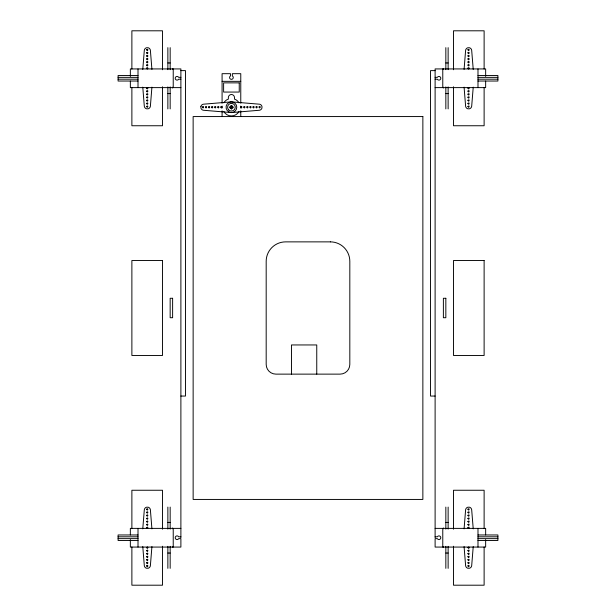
<?xml version="1.0" encoding="UTF-8"?>
<svg xmlns="http://www.w3.org/2000/svg" width="616" height="616" viewBox="0 0 616 616"><rect width="100%" height="100%" fill="white"/><g stroke="black" fill="none" stroke-linecap="round" stroke-linejoin="round"><path stroke-width="0.92" d="M142.773 69.408L144.283 50.712A3.065 3.065 0 0 1 146.554 47.748L148.14 47.748A3.065 3.065 0 0 1 150.412 50.712L151.921 69.408M151.921 87.141L150.412 105.844A3.065 3.065 0 0 1 148.14 108.801L146.554 108.801A3.065 3.065 0 0 1 144.283 105.844L142.773 87.141M142.773 528.859L144.283 510.156A3.065 3.065 0 0 1 146.554 507.199L148.14 507.199A3.065 3.065 0 0 1 150.412 510.156L151.921 528.859M151.921 546.592L150.412 565.288A3.065 3.065 0 0 1 148.14 568.252L146.554 568.252A3.065 3.065 0 0 1 144.283 565.288L142.773 546.592M464.079 69.408L465.588 50.712A3.065 3.065 0 0 1 467.86 47.748L469.446 47.748A3.065 3.065 0 0 1 471.717 50.712L473.227 69.408M473.227 87.141L471.717 105.844A3.065 3.065 0 0 1 469.446 108.801L467.86 108.801A3.065 3.065 0 0 1 465.588 105.844L464.079 87.141M464.079 528.859L465.588 510.156A3.065 3.065 0 0 1 467.86 507.199L469.446 507.199A3.065 3.065 0 0 1 471.717 510.156L473.227 528.859M473.227 546.592L471.717 565.288A3.065 3.065 0 0 1 469.446 568.252L467.86 568.252A3.065 3.065 0 0 1 465.588 565.288L464.079 546.592M167.868 62.963L170.162 62.963M445.838 62.963L448.132 62.963M180.888 70.617L185.478 70.617L185.478 396.057L180.888 396.057M435.112 70.617L430.522 70.617L430.522 396.057L435.112 396.057M138.007 75.522L118.095 75.522L118.095 81.035L138.007 81.035M477.993 75.522L497.905 75.522L497.905 81.035L477.993 81.035M118.095 77.354L138.007 77.354M180.888 77.354L178.648 77.354A1.84 1.84 0 0 0 175.876 76.869A1.84 1.84 0 0 0 175.876 79.687A1.84 1.84 0 0 0 178.648 79.194L180.888 79.194M435.112 77.354L437.352 77.354A1.84 1.84 0 0 1 440.124 76.869A1.84 1.84 0 0 1 440.124 79.687A1.84 1.84 0 0 1 437.352 79.194L435.112 79.194M477.993 77.354L497.905 77.354M118.095 79.194L138.007 79.194M477.993 79.194L497.905 79.194M222.083 81.343L240.771 81.343M180.888 87.618L130.346 87.618L130.346 81.066M435.112 87.618L485.654 87.618L485.654 81.066M167.868 93.594L170.162 93.594M445.838 93.594L448.132 93.594M229.683 107.222L233.171 107.222M167.868 522.407L170.162 522.407M445.838 522.407L448.132 522.407M180.888 528.382L130.346 528.382L130.346 534.934M435.112 528.382L485.654 528.382L485.654 534.934M138.007 534.965L118.095 534.965L118.095 540.478L138.007 540.478M477.993 534.965L497.905 534.965L497.905 540.478L477.993 540.478M118.095 536.805L138.007 536.805M180.888 536.805L178.648 536.805A1.84 1.84 0 0 0 175.876 536.313A1.84 1.84 0 0 0 175.876 539.131A1.84 1.84 0 0 0 178.648 538.646L180.888 538.646L180.888 547.07L130.346 547.07L130.346 539.577M435.112 536.805L437.352 536.805A1.84 1.84 0 0 1 440.124 536.313A1.84 1.84 0 0 1 440.124 539.131A1.84 1.84 0 0 1 437.352 538.646L435.112 538.646L435.112 547.07L485.654 547.07L485.654 539.577M477.993 536.805L497.905 536.805M118.095 538.646L138.007 538.646M477.993 538.646L497.905 538.646M167.868 553.037L170.162 553.037M445.838 553.037L448.132 553.037M485.654 76.422L485.654 68.93L435.112 68.93L435.112 537.722M484.122 69.015L484.122 30.8L453.492 30.8L453.492 69.762M484.122 87.541L484.122 125.749L453.492 125.749L453.492 86.787M484.122 528.459L484.122 490.251L453.492 490.251L453.492 529.213M484.122 546.985L484.122 585.2L453.492 585.2L453.492 546.238M477.993 68.93L477.993 87.618M477.993 528.382L477.993 547.07M448.132 47.648L448.132 69.662M448.132 86.894L448.132 108.909M448.132 507.091L448.132 529.106M448.132 546.338L448.132 568.352M445.838 47.648L445.838 69.662M445.838 86.894L445.838 108.909M445.838 507.091L445.838 529.106M445.838 546.338L445.838 568.352M443.381 68.553L443.381 69.354M443.381 87.195L443.381 88.003M443.381 527.997L443.381 528.805M443.381 546.646L443.381 547.447M442.773 68.93L442.773 87.618M442.773 528.382L442.773 547.07M316.755 374.128L316.755 344.952L291.468 344.952L291.468 374.128M240.771 103.234L240.771 73.681L232.347 73.681L232.347 75.922A1.84 1.84 0 0 1 232.833 78.694A1.84 1.84 0 0 1 230.014 78.694A1.84 1.84 0 0 1 230.507 75.922L230.507 73.681L222.083 73.681L222.083 103.234M240.771 106.091L240.771 107.993M240.771 110.849L240.771 116.563M231.424 105.405L231.424 109.094M222.083 106.091L222.083 107.993M222.083 110.849L222.083 116.563M180.888 537.722L180.888 68.93L130.346 68.93L130.346 76.422M173.227 68.93L173.227 87.618M173.227 528.382L173.227 547.07M172.619 68.553L172.619 69.354M172.619 87.195L172.619 88.003M172.619 527.997L172.619 528.805M172.619 546.646L172.619 547.447M170.162 47.648L170.162 69.662M170.162 86.894L170.162 108.909M170.162 507.091L170.162 529.106M170.162 546.338L170.162 568.352M167.868 47.648L167.868 69.662M167.868 86.894L167.868 108.909M167.868 507.091L167.868 529.106M167.868 546.338L167.868 568.352M162.509 69.762L162.509 30.8L131.878 30.8L131.878 69.015M162.509 86.787L162.509 125.749L131.878 125.749L131.878 87.541M162.509 529.213L162.509 490.251L131.878 490.251L131.878 528.459M162.509 546.238L162.509 585.2L131.878 585.2L131.878 546.985M138.007 68.93L138.007 87.618M138.007 528.382L138.007 547.07M238.985 111.588A8.732 8.732 0 0 1 223.862 111.588M223.862 102.857A8.732 8.732 0 0 1 227.058 99.661L228.359 99.122L228.359 97.574A3.065 3.065 0 0 1 231.424 94.51A3.065 3.065 0 0 1 234.488 97.574L234.488 99.122L235.789 99.661A8.732 8.732 0 0 1 238.985 102.857M146.608 49.742C147.547 52.668 148.88 47.678 146.608 49.742M146.608 52.807C147.547 55.733 148.88 50.743 146.608 52.807M146.608 55.871C147.547 58.797 148.88 53.808 146.608 55.871M146.608 58.936C147.547 61.862 148.88 56.872 146.608 58.936M146.608 62C147.547 64.919 148.88 59.937 146.608 62M146.608 65.057C147.547 67.983 148.88 62.994 146.608 65.057M146.608 68.122C147.547 71.048 148.88 66.058 146.608 68.122M146.608 88.034C147.547 90.96 148.88 85.971 146.608 88.034M146.608 91.099C147.547 94.017 148.88 89.035 146.608 91.099M146.608 94.156C147.547 97.082 148.88 92.092 146.608 94.156M146.608 97.22C147.547 100.146 148.88 95.157 146.608 97.22M146.608 100.285C147.547 103.211 148.88 98.221 146.608 100.285M146.608 103.349C147.547 106.275 148.88 101.286 146.608 103.349M146.608 106.414C147.547 109.332 148.88 104.35 146.608 106.414M146.608 509.193C147.547 512.119 148.88 507.13 146.608 509.193M146.608 512.258C147.547 515.184 148.88 510.194 146.608 512.258M146.608 515.322C147.547 518.241 148.88 513.259 146.608 515.322M146.608 518.379C147.547 521.305 148.88 516.316 146.608 518.379M200.901 106.429L200.901 108.016A3.065 3.065 0 0 0 203.858 110.287L231.424 112.582L258.99 110.287A3.065 3.065 0 0 0 261.954 108.016L261.954 106.429A3.065 3.065 0 0 0 258.99 104.158L231.424 101.863L203.858 104.158A3.065 3.065 0 0 0 200.901 106.429M146.608 521.444C147.547 524.37 148.88 519.38 146.608 521.444M146.608 524.509C147.547 527.435 148.88 522.445 146.608 524.509M146.608 527.573C147.547 530.492 148.88 525.51 146.608 527.573M202.356 107.022C203.288 109.948 204.627 104.959 202.356 107.022M146.608 547.478C147.547 550.404 148.88 545.414 146.608 547.478M146.608 550.542C147.547 553.468 148.88 548.479 146.608 550.542M146.608 553.607C147.547 556.533 148.88 551.543 146.608 553.607M205.413 107.022C206.352 109.948 207.692 104.959 205.413 107.022M146.608 556.672C147.547 559.59 148.88 554.608 146.608 556.672M146.608 559.728C147.547 562.654 148.88 557.665 146.608 559.728M146.608 562.793C147.547 565.719 148.88 560.729 146.608 562.793M146.608 565.858C147.547 568.784 148.88 563.794 146.608 565.858M208.477 107.022C209.417 109.948 210.757 104.959 208.477 107.022M211.542 107.022C212.481 109.948 213.814 104.959 211.542 107.022M214.607 107.022C215.546 109.948 216.878 104.959 214.607 107.022M217.671 107.022C218.603 109.948 219.943 104.959 217.671 107.022M220.728 107.022C221.668 109.948 223.007 104.959 220.728 107.022M240.64 107.022C241.58 109.948 242.912 104.959 240.64 107.022M243.705 107.022C244.644 109.948 245.976 104.959 243.705 107.022M246.77 107.022C247.701 109.948 249.041 104.959 246.77 107.022M249.827 107.022C250.766 109.948 252.106 104.959 249.827 107.022M252.891 107.022C253.831 109.948 255.17 104.959 252.891 107.022M255.956 107.022C256.895 109.948 258.227 104.959 255.956 107.022M259.02 107.022C259.96 109.948 261.292 104.959 259.02 107.022M467.914 49.742C468.853 52.668 470.185 47.678 467.914 49.742M467.914 52.807C468.853 55.733 470.185 50.743 467.914 52.807M467.914 55.871C468.853 58.797 470.185 53.808 467.914 55.871M467.914 58.936C468.853 61.862 470.185 56.872 467.914 58.936M467.914 62C468.853 64.919 470.185 59.937 467.914 62M467.914 65.057C468.853 67.983 470.185 62.994 467.914 65.057M467.914 68.122C468.853 71.048 470.185 66.058 467.914 68.122M467.914 88.034C468.853 90.96 470.185 85.971 467.914 88.034M467.914 91.099C468.853 94.017 470.185 89.035 467.914 91.099M467.914 94.156C468.853 97.082 470.185 92.092 467.914 94.156M467.914 97.22C468.853 100.146 470.185 95.157 467.914 97.22M467.914 100.285C468.853 103.211 470.185 98.221 467.914 100.285M467.914 103.349C468.853 106.275 470.185 101.286 467.914 103.349M467.914 106.414C468.853 109.332 470.185 104.35 467.914 106.414M467.914 509.193C468.853 512.119 470.185 507.13 467.914 509.193M467.914 512.258C468.853 515.184 470.185 510.194 467.914 512.258M467.914 515.322C468.853 518.241 470.185 513.259 467.914 515.322M467.914 518.379C468.853 521.305 470.185 516.316 467.914 518.379M467.914 521.444C468.853 524.37 470.185 519.38 467.914 521.444M467.914 524.509C468.853 527.435 470.185 522.445 467.914 524.509M467.914 527.573C468.853 530.492 470.185 525.51 467.914 527.573M467.914 547.478C468.853 550.404 470.185 545.414 467.914 547.478M467.914 550.542C468.853 553.468 470.185 548.479 467.914 550.542M467.914 553.607C468.853 556.533 470.185 551.543 467.914 553.607M467.914 556.672C468.853 559.59 470.185 554.608 467.914 556.672M467.914 559.728C468.853 562.654 470.185 557.665 467.914 559.728M467.914 562.793C468.853 565.719 470.185 560.729 467.914 562.793M467.914 565.858C468.853 568.784 470.185 563.794 467.914 565.858M239.239 82.867L223.616 82.867L223.616 92.061L239.239 92.061L239.239 82.867M422.861 116.563L193.139 116.563L193.139 499.437L422.861 499.437L422.861 116.563M330.369 241.872L285.632 241.872A19.45 19.45 0 0 0 266.181 261.323L266.181 364.403A9.725 9.725 0 0 0 275.906 374.128L340.094 374.128A9.725 9.725 0 0 0 349.819 364.403L349.819 261.323A19.45 19.45 0 0 0 330.369 241.872M162.509 260.522L131.878 260.522L131.878 355.478L162.509 355.478L162.509 260.522M484.122 260.522L453.492 260.522L453.492 355.478L484.122 355.478L484.122 260.522M172.619 298.275L170.162 298.275L170.162 317.725L172.619 317.725L172.619 298.275M445.838 298.275L443.381 298.275L443.381 317.725L445.838 317.725L445.838 298.275M230.661 108.547A1.532 1.532 0 0 0 232.956 107.222A1.532 1.532 0 0 0 230.661 105.898A1.532 1.532 0 0 0 230.661 108.547M228.744 111.866A5.359 5.359 0 0 0 236.783 107.222A5.359 5.359 0 0 0 228.744 102.579A5.359 5.359 0 0 0 228.744 111.866M228.721 109.925A3.827 3.827 0 0 0 235.127 108.216A3.827 3.827 0 0 0 230.438 103.526A3.827 3.827 0 0 0 228.721 109.925"/></g></svg>
